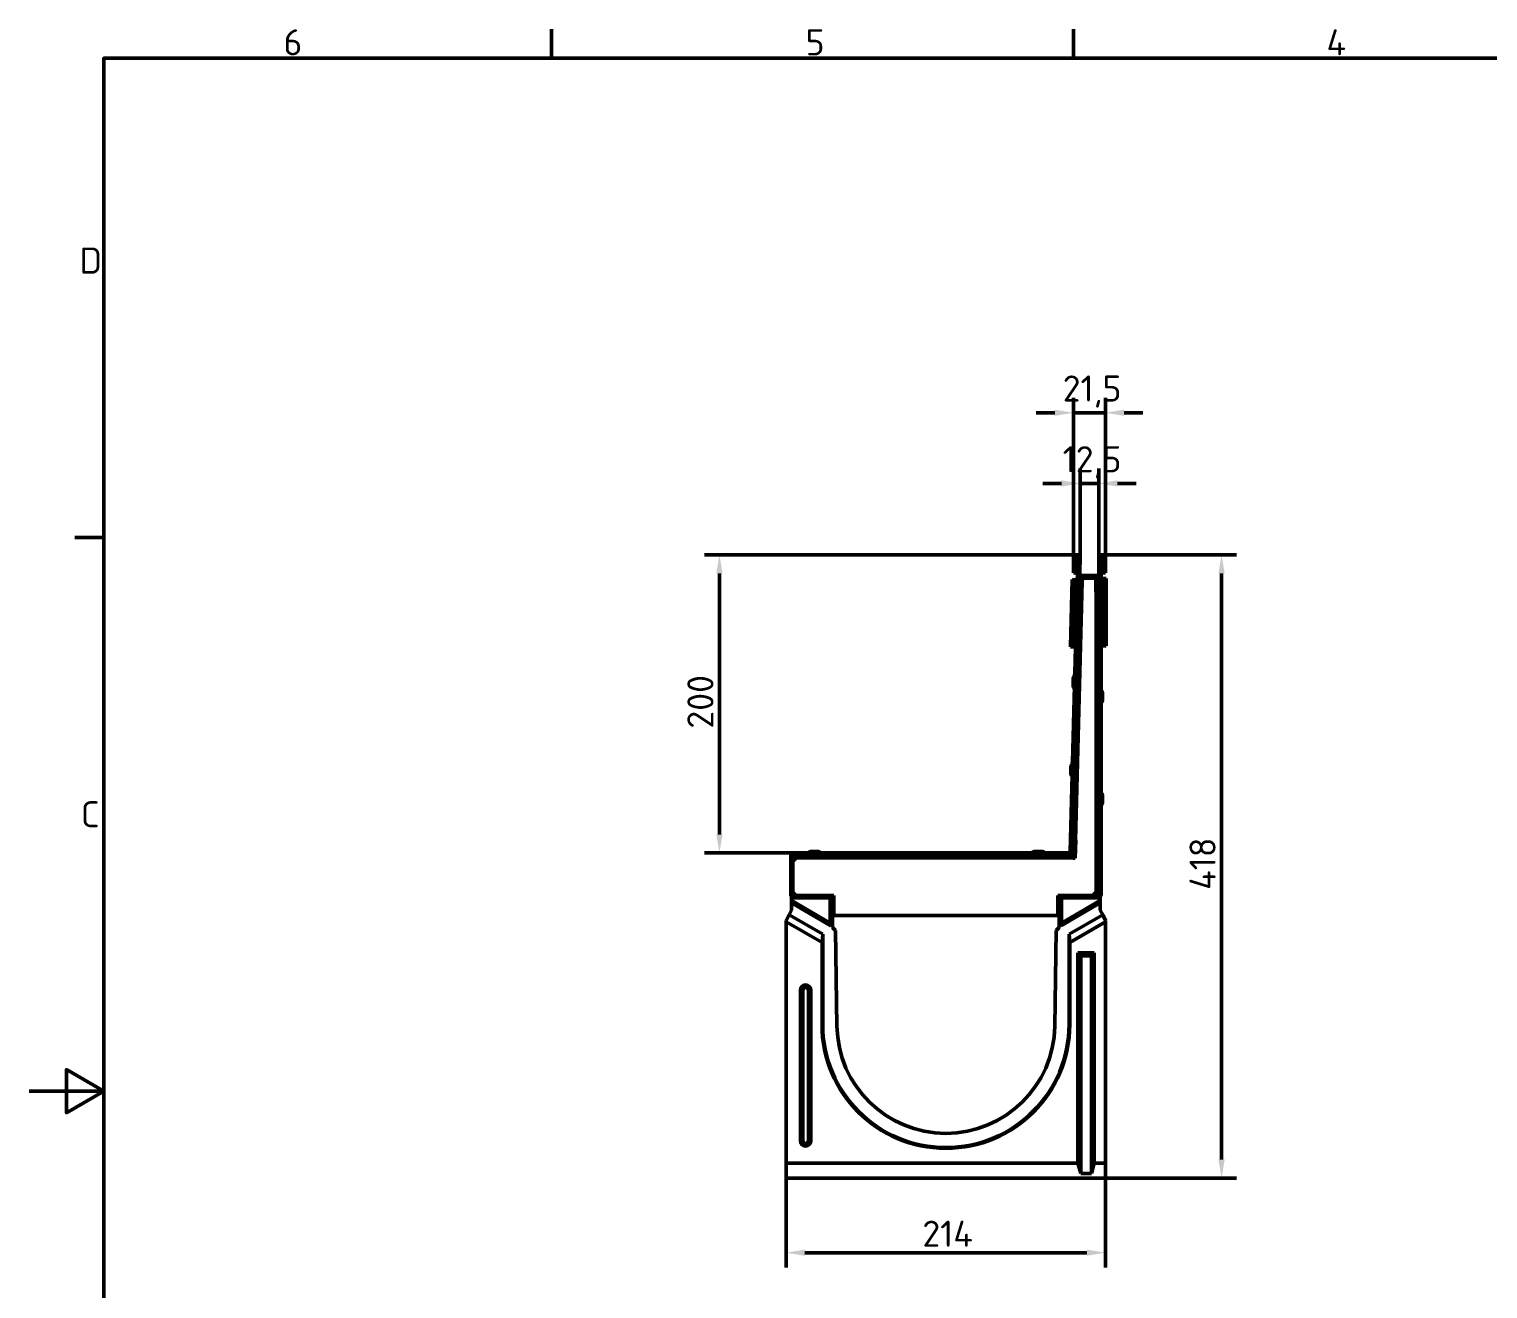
# Model space of a CAD drawing. Header units: millimetres. Extents: x 0 to 2100, y 0 to 1485.
# Drawn here: x 0 to 978, y 610 to 1455 of the extents above; entities that cross this region are included whole.
import ezdxf

# ---------------------------------------------------------------- set-up
doc = ezdxf.new("R2010")
doc.units = ezdxf.units.MM
doc.header["$LTSCALE"] = 5
doc.layers.get('0').update_dxf_attribs({"lineweight": 50})
doc.layers.get('Defpoints').update_dxf_attribs({"lineweight": 50})
for name, color, linetype, lineweight in [('Bemaßung (ISO)', 7, 'Continuous', 50), ('Rahmen (ISO)', 7, 'Continuous', 50), ('Sichtbar (ISO)', 7, 'Continuous', 50), ('Sichtbar schmal (ISO)', 7, 'Continuous', 50)]:
    doc.layers.add(name, color=color, linetype=linetype, lineweight=lineweight)
doc.styles.add('Notiztext (DIN)', font='isocpeur.ttf')
doc.styles.add('TXT 3_5', font='isocpeur.ttf')
doc.dimstyles.new('Anrin Standard (DIN)', dxfattribs={"dimscale": 5, "dimtxt": 3.5, "dimasz": 2.5, "dimexe": 2, "dimexo": 0, "dimgap": 0.8, "dimtad": 1, "dimrnd": 1e-08, "dimtxsty": 'TXT 3_5', "dimcen": 0.09, "dimdle": 10, "dimclrd": 256, "dimclre": 256, "dimclrt": 256, "dimadec": 0, "dimazin": 2, "dimtfac": 0.714286, "dimtmove": 0, "dimatfit": 3, "dimfxl": 1, "dimtolj": 1, "dimlwd": -1, "dimlwe": -1, "dimarcsym": 0})

# ---------------------------------------------------------------- blocks, each defined once
blk = doc.blocks.new('Ränder Standardrahmen')
at = {"layer": 'Rahmen (ISO)'}
for p, q in [((70, 287), (70, 290.9)), ((140, 287), (140, 290.9)), ((10, 222.75), (6.1, 222.75))]:
    blk.add_line(p, q, dxfattribs=at)
at = {"layer": 'Rahmen (ISO)', "flags": 128}
for points in [[(10, 10), (10, 287), (410, 287), (410, 10), (10, 10)], [(0, 148.5), (10, 148.5), (5, 151.39), (5, 145.61), (10, 148.5)]]:
    blk.add_lwpolyline(points, dxfattribs=at)
at = {"layer": 'Rahmen (ISO)', "char_height": 3.5, "attachment_point": 7, "style": 'Notiztext (DIN)'}
for s, insert in [('6', (34.08, 287.4)), ('5', (104.08, 287.4)), ('4', (173.9, 287.4)), ('D', (6.75, 258.13)), ('C', (6.93, 183.88))]:
    blk.add_mtext(s, dxfattribs=dict(at, insert=insert))
blk = doc.blocks.new('*D15')
at = {"layer": 'Bemaßung (ISO)', "transparency": 16777216}
for p, q in [((704.38, 1099.87), (704.38, 1159.93)), ((716.88, 1099.93), (716.88, 1159.93)), ((691.88, 1149.93), (679.38, 1149.93)), ((704.38, 1149.93), (716.88, 1149.93)), ((729.38, 1149.93), (741.88, 1149.93))]:
    blk.add_line(p, q, dxfattribs=at)
for points in [[(691.88, 1152.02), (691.88, 1147.85), (704.38, 1149.93)], [(729.38, 1152.02), (729.38, 1147.85), (716.88, 1149.93)]]:
    blk.add_solid(points, dxfattribs=at)
at = {"layer": 'Defpoints', "color": 0, "transparency": 16777216}
for p in [(716.88, 1149.93), (704.38, 1099.87), (716.88, 1099.93)]:
    blk.add_point(p, dxfattribs=at)
at = {"layer": 'Bemaßung (ISO)', "transparency": 16777216, "insert": (692.69, 1174.93), "char_height": 17.5, "attachment_point": 1, "style": 'TXT 3_5'}
blk.add_mtext('\\A1;12,5', dxfattribs=at)
blk = doc.blocks.new('*D16')
at = {"layer": 'Bemaßung (ISO)', "transparency": 16777216}
for p, q in [((699.88, 1099.93), (699.88, 1207.36)), ((721.38, 1099.93), (721.38, 1207.36)), ((687.38, 1197.36), (674.88, 1197.36)), ((721.38, 1197.36), (699.88, 1197.36)), ((733.88, 1197.36), (746.38, 1197.36))]:
    blk.add_line(p, q, dxfattribs=at)
for points in [[(687.38, 1199.44), (687.38, 1195.27), (699.88, 1197.36)], [(733.88, 1199.44), (733.88, 1195.27), (721.38, 1197.36)]]:
    blk.add_solid(points, dxfattribs=at)
at = {"layer": 'Defpoints', "color": 0, "transparency": 16777216}
for p in [(699.88, 1197.36), (699.88, 1099.93), (721.38, 1099.93)]:
    blk.add_point(p, dxfattribs=at)
at = {"layer": 'Bemaßung (ISO)', "transparency": 16777216, "insert": (692.7, 1222.36), "char_height": 17.5, "attachment_point": 1, "style": 'TXT 3_5'}
blk.add_mtext('\\A1;21,5', dxfattribs=at)
blk = doc.blocks.new('*D17')
at = {"layer": 'Bemaßung (ISO)', "transparency": 16777216}
for p, q in [((702.16, 1102.18), (452.63, 1102.18)), ((462.63, 1089.68), (462.63, 914.68)), ((512.63, 902.18), (452.63, 902.18))]:
    blk.add_line(p, q, dxfattribs=at)
for points in [[(460.55, 1089.68), (464.72, 1089.68), (462.63, 1102.18)], [(460.55, 914.68), (464.72, 914.68), (462.63, 902.18)]]:
    blk.add_solid(points, dxfattribs=at)
at = {"layer": 'Defpoints', "color": 0, "transparency": 16777216}
for p in [(702.16, 1102.18), (462.63, 902.18), (512.63, 902.18)]:
    blk.add_point(p, dxfattribs=at)
at = {"layer": 'Bemaßung (ISO)', "transparency": 16777216, "insert": (441.13, 985.56), "char_height": 17.5, "attachment_point": 1, "rotation": 90, "style": 'TXT 3_5'}
blk.add_mtext('\\A1;200', dxfattribs=at)
blk = doc.blocks.new('*D18')
at = {"layer": 'Bemaßung (ISO)', "transparency": 16777216}
for p, q in [((719.13, 1102.18), (809.18, 1102.18)), ((799.18, 696.68), (799.18, 1089.68)), ((721.38, 684.18), (809.18, 684.18))]:
    blk.add_line(p, q, dxfattribs=at)
for points in [[(797.1, 1089.68), (801.26, 1089.68), (799.18, 1102.18)], [(797.1, 696.68), (801.26, 696.68), (799.18, 684.18)]]:
    blk.add_solid(points, dxfattribs=at)
at = {"layer": 'Defpoints', "color": 0, "transparency": 16777216}
for p in [(719.13, 1102.18), (799.18, 1102.18), (721.38, 684.18)]:
    blk.add_point(p, dxfattribs=at)
at = {"layer": 'Bemaßung (ISO)', "transparency": 16777216, "insert": (777.68, 877.43), "char_height": 17.5, "attachment_point": 1, "rotation": 90, "style": 'TXT 3_5'}
blk.add_mtext('\\A1;418', dxfattribs=at)
blk = doc.blocks.new('*D19')
at = {"layer": 'Bemaßung (ISO)', "transparency": 16777216}
for p, q in [((507.38, 684.18), (507.38, 624.18)), ((721.38, 684.18), (721.38, 624.18)), ((519.88, 634.18), (708.88, 634.18))]:
    blk.add_line(p, q, dxfattribs=at)
for points in [[(519.88, 636.27), (519.88, 632.1), (507.38, 634.18)], [(708.88, 636.27), (708.88, 632.1), (721.38, 634.18)]]:
    blk.add_solid(points, dxfattribs=at)
at = {"layer": 'Defpoints', "color": 0, "transparency": 16777216}
for p in [(507.38, 684.18), (721.38, 684.18), (721.38, 634.18)]:
    blk.add_point(p, dxfattribs=at)
at = {"layer": 'Bemaßung (ISO)', "transparency": 16777216, "insert": (598.63, 655.68), "char_height": 17.5, "attachment_point": 1, "style": 'TXT 3_5'}
blk.add_mtext('\\A1;214', dxfattribs=at)

msp = doc.modelspace()

# ---------------------------------------------------------------- linework, layer by layer
at = {"layer": 'Sichtbar (ISO)'}
for p, q in [((697.724, 902.914), (702.882, 1099.914)), ((704.382, 1099.875), (699.223, 902.875)), ((699.883, 1089.973), (699.883, 1099.934)), ((701.383, 1099.934), (701.383, 1089.934)), ((716.883, 874.434), (716.883, 1099.934)), ((718.383, 1099.934), (718.383, 874.434)), ((719.883, 1089.934), (719.883, 1099.934)), ((721.383, 1099.934), (721.383, 1089.934)), ((699.055, 1085.462), (697.877, 1040.477)), ((699.055, 1085.462), (700.964, 1085.412)), ((701.002, 1085.411), (699.824, 1040.426)), ((701.383, 1089.934), (699.883, 1089.973)), ((700.964, 1085.412), (701.002, 1085.411)), ((701.002, 1085.411), (702.502, 1085.371)), ((704.223, 1086.184), (704.229, 1086.384)), ((704.998, 1086.184), (704.223, 1086.184)), ((704.229, 1086.384), (704.237, 1086.684)), ((704.237, 1086.684), (704.276, 1088.184)), ((716.683, 1086.684), (704.237, 1086.684)), ((716.683, 1088.184), (704.276, 1088.184)), ((714.883, 1085.184), (714.883, 1077.684)), ((716.683, 1086.184), (715.883, 1086.184)), ((716.683, 1086.684), (716.683, 1088.184)), ((716.683, 1086.384), (716.683, 1086.684)), ((716.683, 1086.184), (716.683, 1086.384)), ((719.883, 1086.184), (718.383, 1086.184)), ((721.383, 1089.934), (719.883, 1089.934)), ((719.883, 1086.184), (719.883, 1041.184)), ((719.921, 1086.184), (719.883, 1086.184)), ((721.831, 1086.184), (719.921, 1086.184)), ((721.831, 1086.184), (721.831, 1041.184)), ((700.929, 910.693), (705.474, 1084.267)), ((701.207, 1074.149), (701.302, 1077.748)), ((702.06, 1079.929), (702.359, 1079.921)), ((704.97, 1084.146), (703.971, 1084.172)), ((705.996, 1085.12), (705.997, 1085.158)), ((715.383, 875.684), (715.383, 1076.818)), ((716.883, 1076.684), (715.883, 1076.684)), ((718.682, 1080.184), (718.383, 1080.184)), ((719.383, 1077.984), (719.383, 1074.384)), ((701.851, 1071.931), (702.149, 1071.924)), ((718.682, 1072.184), (718.383, 1072.184)), ((697.877, 1040.477), (699.786, 1040.427)), ((699.786, 1040.427), (699.824, 1040.426)), ((699.824, 1040.426), (701.324, 1040.387)), ((718.383, 1041.184), (719.883, 1041.184)), ((719.883, 1041.184), (719.921, 1041.184)), ((719.921, 1041.184), (721.831, 1041.184)), ((699.663, 1015.169), (699.757, 1018.768)), ((700.516, 1020.949), (700.814, 1020.941)), ((700.306, 1012.952), (700.605, 1012.944)), ((718.682, 1011.184), (718.383, 1011.184)), ((719.383, 1008.984), (719.383, 1005.384)), ((718.682, 1003.184), (718.383, 1003.184)), ((698.119, 956.19), (698.213, 959.788)), ((698.971, 961.969), (699.27, 961.961)), ((698.762, 953.972), (699.061, 953.964)), ((718.682, 942.184), (718.383, 942.184)), ((719.383, 939.984), (719.383, 936.384)), ((718.682, 934.184), (718.383, 934.184)), ((700.929, 910.693), (699.429, 910.732)), ((701.228, 910.685), (700.929, 910.693)), ((701.114, 898.684), (701.428, 910.68)), ((701.428, 910.68), (701.228, 910.685)), ((510.383, 874.434), (510.383, 899.934)), ((511.883, 899.934), (511.883, 874.434)), ((512.633, 902.184), (696.974, 902.184)), ((696.974, 900.684), (512.633, 900.684)), ((514.383, 900.684), (514.383, 899.184)), ((522.383, 902.483), (522.383, 902.184)), ((524.583, 903.184), (528.183, 903.184)), ((530.383, 902.483), (530.383, 902.184)), ((672.383, 902.483), (672.383, 902.184)), ((674.583, 903.184), (678.183, 903.184)), ((680.383, 902.483), (680.383, 902.184)), ((699.383, 900.684), (696.974, 900.684)), ((699.383, 899.184), (699.383, 900.684)), ((511.883, 896.684), (513.883, 898.684)), ((513.883, 898.684), (514.383, 898.684)), ((699.383, 899.184), (514.383, 899.184)), ((514.383, 899.184), (514.383, 898.884)), ((514.383, 898.884), (514.383, 898.684)), ((699.383, 898.884), (699.383, 899.184)), ((699.383, 898.684), (699.383, 898.884)), ((699.383, 898.684), (701.114, 898.684)), ((510.883, 872.184), (535.383, 872.184)), ((510.883, 870.216), (510.883, 872.184)), ((510.883, 870.216), (536.945, 855.168)), ((510.883, 868.669), (510.883, 870.216)), ((513.883, 873.684), (511.883, 875.684)), ((512.633, 873.684), (534.383, 873.684)), ((539.383, 873.684), (534.383, 873.684)), ((534.383, 873.684), (534.383, 872.184)), ((536.945, 855.168), (536.945, 871.745)), ((537.383, 871.42), (537.383, 853.369)), ((539.383, 860.184), (539.383, 873.684)), ((694.383, 873.684), (689.383, 873.684)), ((689.383, 873.684), (689.383, 860.184)), ((691.383, 853.369), (691.383, 871.42)), ((691.82, 871.745), (691.82, 855.168)), ((691.82, 855.168), (717.883, 870.216)), ((693.383, 872.184), (717.883, 872.184)), ((694.383, 873.684), (716.133, 873.684)), ((694.383, 872.184), (694.383, 873.684)), ((714.883, 875.684), (712.883, 873.684)), ((714.883, 875.684), (715.083, 875.684)), ((715.083, 875.684), (715.383, 875.684)), ((715.383, 875.684), (716.883, 875.684)), ((717.883, 872.184), (717.883, 870.216)), ((717.883, 870.216), (717.883, 868.669)), ((507.383, 856.884), (509.284, 860.686)), ((509.284, 860.686), (510.883, 863.884)), ((509.284, 860.686), (531.82, 847.674)), ((537.383, 853.369), (510.883, 868.669)), ((510.883, 863.884), (510.883, 868.669)), ((538.383, 869.184), (538.383, 852.184)), ((690.383, 852.184), (690.383, 869.184)), ((717.883, 868.669), (691.383, 853.369)), ((696.945, 847.674), (719.482, 860.686)), ((717.883, 868.669), (717.883, 863.884)), ((717.883, 863.884), (719.482, 860.686)), ((719.482, 860.686), (721.383, 856.884)), ((507.383, 856.884), (507.383, 856.01)), ((507.383, 694.184), (507.383, 856.01)), ((531.383, 842.153), (507.383, 856.01)), ((537.383, 853.369), (536.945, 855.168)), ((538.383, 852.184), (540.383, 850.184)), ((689.383, 860.184), (539.383, 860.184)), ((688.383, 850.184), (690.383, 852.184)), ((691.82, 855.168), (691.383, 853.369)), ((721.383, 856.01), (697.383, 842.153)), ((721.383, 856.01), (721.383, 856.884)), ((721.383, 694.184), (721.383, 856.01)), ((531.82, 847.674), (531.383, 842.153)), ((531.383, 787.184), (531.383, 842.153)), ((531.82, 847.674), (531.82, 787.184)), ((540.383, 850.184), (541.392, 786.036)), ((687.374, 786.036), (688.383, 850.184)), ((696.945, 787.184), (696.945, 847.674)), ((697.383, 842.153), (696.945, 847.674)), ((697.383, 842.153), (697.383, 787.184)), ((702.883, 694.184), (702.883, 835.184)), ((702.883, 835.184), (713.883, 835.184)), ((702.883, 835.184), (704.758, 833.308)), ((712.007, 833.308), (704.758, 833.308)), ((704.758, 833.308), (704.758, 687.184)), ((713.883, 835.184), (712.007, 833.308)), ((712.007, 687.184), (712.007, 833.308)), ((713.883, 835.184), (713.883, 694.184)), ((516.883, 709.184), (516.883, 810.184)), ((518.49, 709.184), (518.49, 810.184)), ((522.275, 810.184), (522.275, 709.184)), ((523.883, 810.184), (523.883, 709.184)), ((702.883, 694.184), (507.383, 694.184)), ((507.383, 694.184), (507.383, 684.184)), ((704.758, 687.184), (702.883, 694.184)), ((713.883, 694.184), (712.007, 687.184)), ((721.383, 694.184), (713.883, 694.184)), ((721.383, 684.184), (721.383, 694.184)), ((712.007, 687.184), (704.758, 687.184)), ((507.383, 684.184), (721.383, 684.184))]:
    msp.add_line(p, q, dxfattribs=at)
for centre, radius, start, end in [((702.133, 1099.934), 2.25, 358.5, 180), ((702.133, 1099.934), 0.75, 358.5, 180), ((719.133, 1099.934), 2.25, 0, 180), ((719.133, 1099.934), 0.75, 0, 180), ((704.998, 1085.184), 1, 358.5, 90), ((715.883, 1085.184), 1, 90, 180), ((706.3, 1077.617), 5, 154.65553, 178.5), ((702.052, 1079.629), 0.3, 88.5, 154.65553), ((704.997, 1085.146), 1, 268.5, 298.5), ((704.997, 1085.146), 1, 321.630102, 358.5), ((715.883, 1077.684), 1, 180, 216.869898), ((715.883, 1077.684), 1, 240, 270), ((718.682, 1079.884), 0.3, 23.84447, 90), ((714.383, 1077.984), 5, 0, 23.84447), ((706.206, 1074.018), 5, 178.5, 202.34447), ((701.859, 1072.231), 0.3, 202.34447, 268.5), ((718.682, 1072.484), 0.3, 270, 336.15553), ((714.383, 1074.384), 5, 336.15553, 0), ((704.756, 1018.637), 5, 154.65553, 178.5), ((700.508, 1020.649), 0.3, 88.5, 154.65553), ((704.661, 1015.038), 5, 178.5, 202.34447), ((700.314, 1013.252), 0.3, 202.34447, 268.5), ((718.682, 1010.884), 0.3, 23.84447, 90), ((714.383, 1008.984), 5, 0, 23.84447), ((718.682, 1003.484), 0.3, 270, 336.15553), ((714.383, 1005.384), 5, 336.15553, 0), ((703.211, 959.657), 5, 154.65553, 178.5), ((698.963, 961.669), 0.3, 88.5, 154.65553), ((703.117, 956.059), 5, 178.5, 202.34447), ((698.77, 954.272), 0.3, 202.34447, 268.5), ((718.682, 941.884), 0.3, 23.84447, 90), ((714.383, 939.984), 5, 0, 23.84447), ((718.682, 934.484), 0.3, 270, 336.15553), ((714.383, 936.384), 5, 336.15553, 0), ((512.633, 899.934), 2.25, 90, 180), ((512.633, 899.934), 0.75, 90, 180), ((522.683, 902.483), 0.3, 113.84447, 180), ((524.583, 898.184), 5, 90, 113.84447), ((528.183, 898.184), 5, 66.15553, 90), ((530.083, 902.483), 0.3, 0, 66.15553), ((672.683, 902.483), 0.3, 113.84447, 180), ((674.583, 898.184), 5, 90, 113.84447), ((678.183, 898.184), 5, 66.15553, 90), ((680.083, 902.483), 0.3, 0, 66.15553), ((696.974, 902.934), 0.75, 270, 358.5), ((696.974, 902.934), 2.25, 270, 358.5), ((512.633, 874.434), 2.25, 180, 270), ((512.633, 874.434), 0.75, 180, 270), ((535.383, 869.184), 3, 58.610565, 90), ((535.383, 869.184), 3, 48.189685, 58.610565), ((535.383, 869.184), 3, 0, 48.189685), ((693.383, 869.184), 3, 131.810315, 180), ((693.383, 869.184), 3, 121.389435, 131.810315), ((693.383, 869.184), 3, 90, 121.389435), ((716.133, 874.434), 0.75, 270, 0), ((716.133, 874.434), 2.25, 270, 0), ((520.383, 810.184), 3.5, 0, 180), ((520.383, 810.184), 1.892, 0, 180), ((614.383, 787.184), 83, 180, 0), ((614.383, 787.184), 82.563, 180, 0), ((614.383, 787.184), 73, 180.90117, 359.09883), ((520.383, 709.184), 3.5, 180, 0), ((520.383, 709.184), 1.892, 180, 0)]:
    msp.add_arc(centre, radius, start, end, dxfattribs=at)
for points, knots in [([(705.474, 1084.267), (705.474, 1084.267), (705.481, 1084.271), (705.509, 1084.287), (705.53, 1084.3), (705.574, 1084.329), (705.604, 1084.351), (705.679, 1084.413), (705.738, 1084.471), (705.781, 1084.525)], [0, 0, 0, 0, 0.010941537, 0.010941537, 0.021883075, 0.021883075, 0.032706723, 0.032706723, 0.05349522, 0.05349522, 0.05349522, 0.05349522]), ([(715.083, 1077.084), (715.124, 1077.028), (715.181, 1076.968), (715.254, 1076.905), (715.284, 1076.883), (715.328, 1076.851), (715.348, 1076.839), (715.376, 1076.822), (715.383, 1076.818), (715.383, 1076.818)], [0.410152942, 0.410152942, 0.410152942, 0.410152942, 0.430941438, 0.430941438, 0.441765087, 0.441765087, 0.452706624, 0.452706624, 0.463648162, 0.463648162, 0.463648162, 0.463648162])]:
    msp.add_open_spline(points, degree=3, knots=knots, dxfattribs=at)
at = {"layer": 'Sichtbar schmal (ISO)'}
for p, q in [((700.964, 1085.412), (699.786, 1040.427)), ((716.683, 1086.384), (704.229, 1086.384)), ((719.921, 1086.184), (719.921, 1041.184)), ((701.228, 910.685), (705.781, 1084.525)), ((701.581, 1072.117), (701.781, 1079.757)), ((701.851, 1071.931), (702.06, 1079.929)), ((715.083, 875.684), (715.083, 1077.084)), ((718.682, 1080.184), (718.682, 1072.184)), ((718.956, 1080.005), (718.956, 1072.362)), ((700.037, 1013.138), (700.237, 1020.777)), ((700.306, 1012.952), (700.516, 1020.949)), ((718.682, 1011.184), (718.682, 1003.184)), ((718.956, 1011.005), (718.956, 1003.362)), ((698.492, 954.158), (698.692, 961.798)), ((698.762, 953.972), (698.971, 961.969)), ((718.682, 942.184), (718.682, 934.184)), ((718.956, 942.005), (718.956, 934.362)), ((522.383, 902.483), (530.383, 902.483)), ((522.561, 902.757), (530.204, 902.757)), ((672.383, 902.483), (680.383, 902.483)), ((672.561, 902.757), (680.204, 902.757)), ((699.383, 898.884), (514.383, 898.884)), ((516.883, 810.184), (518.49, 810.184)), ((523.883, 810.184), (522.275, 810.184)), ((531.383, 787.184), (531.82, 787.184)), ((697.383, 787.184), (696.945, 787.184)), ((516.883, 709.184), (518.49, 709.184)), ((523.883, 709.184), (522.275, 709.184))]:
    msp.add_line(p, q, dxfattribs=at)

# ---------------------------------------------------------------- block references
at = {"xscale": 5, "yscale": 5, "zscale": 5}
msp.add_blockref('Ränder Standardrahmen', (0, 0), dxfattribs=at)

# ---------------------------------------------------------------- dimensions: what is measured, and where the dimension line sits
at = {"layer": 'Bemaßung (ISO)'}
for base, p1, p2, angle, override, picture, middle in [((699.883, 1197.356), (721.383, 1099.934), (699.883, 1099.934), 180, {"dimgap": 0.8, "dimdec": 2, "dimtol": 0, "dimlim": 0, "dimtp": 0, "dimtm": 0, "dimtdec": 2, "dimtofl": 1, "dimatfit": 1}, '*D16', (710.633, 1197.356)), ((716.883, 1149.934), (704.382, 1099.875), (716.883, 1099.934), 180, {"dimgap": 0.8, "dimdec": 2, "dimtol": 0, "dimlim": 0, "dimtp": 0, "dimtm": 0, "dimtdec": 2, "dimtofl": 1, "dimatfit": 1}, '*D15', (710.632, 1149.934)), ((462.633, 902.184), (702.162, 1102.184), (512.633, 902.184), 270, {"dimgap": 0.8, "dimdec": 2, "dimtol": 0, "dimlim": 0, "dimtp": 0, "dimtm": 0, "dimtdec": 2, "dimtofl": 0, "dimatfit": 1}, '*D17', (462.633, 1002.184)), ((799.181, 1102.184), (721.383, 684.184), (719.133, 1102.184), 270, {"dimgap": 0.8, "dimdec": 2, "dimtol": 0, "dimlim": 0, "dimtp": 0, "dimtm": 0, "dimtdec": 2, "dimtofl": 0, "dimatfit": 1}, '*D18', (799.181, 893.184)), ((721.383, 634.184), (507.383, 684.184), (721.383, 684.184), 180, {"dimgap": 0.8, "dimdec": 2, "dimtol": 0, "dimlim": 0, "dimtp": 0, "dimtm": 0, "dimtdec": 2, "dimtofl": 0, "dimatfit": 1}, '*D19', (614.383, 634.184))]:
    dim = msp.add_linear_dim(base=base, p1=p1, p2=p2, angle=angle, dimstyle='Anrin Standard (DIN)', override=override, dxfattribs=at)
    dim.commit()
    dim.dimension.update_dxf_attribs({"geometry": picture, "text_midpoint": middle, "dimtype": 160})

doc.saveas('drawing.dxf')
